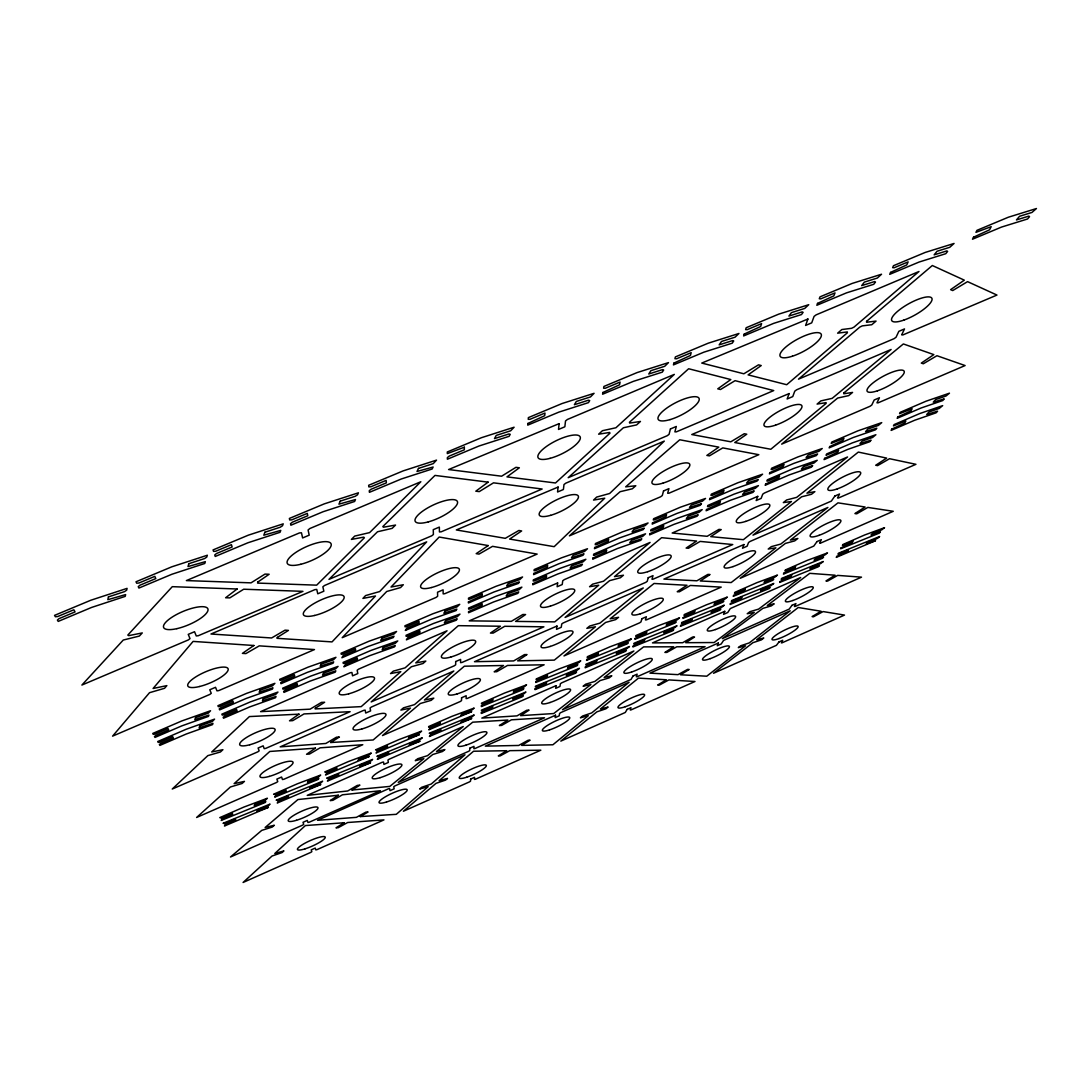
<?xml version="1.0" encoding="UTF-8"?>
<svg xmlns="http://www.w3.org/2000/svg" width="1091" height="1091" viewBox="0 0 1091 1091"><rect width="100%" height="100%" fill="white"/><g stroke="black" fill="none" stroke-linecap="round" stroke-linejoin="round"><path stroke-width="1.5" d="M455.683 661.555L455.683 664.787L454.279 665.796L371.185 701.922L411.389 666.737L423.035 663.505L425.831 661.064L415.766 662.905L458.343 625.661L500.428 626.234L490.445 633.066L493.2 633.08L504.724 626.289L543.904 626.82L461.97 662.455L460.579 662.66L460.607 659.414L455.683 661.555M843.752 393.033L843.752 393.769L852.576 392.419L848.689 395.61L837.643 398.065L781.674 444.132L869.977 406.302L871.764 405.047L874.205 399.988L879.428 397.751L876.959 402.811L878.146 402.811L965.099 365.553L936.937 355.707L923.313 363.767L921.309 363.098L933.828 354.616L903.362 343.951L843.752 393.033M464.357 447.215L464.33 449.792L449.233 456.106L447.351 457.62L447.378 459.243L478.881 446.055L509.102 436.332L510.22 434.3L508.924 433.973L494.509 438.596L496.214 435.418L510.67 430.781L514.106 427.222L481.417 437.709L447.31 451.96L447.324 453.611L464.357 447.215M461.575 697.763L461.534 700.599L460.225 701.527L382.477 735.566L420.321 703.504L431.177 700.34L433.809 698.131L424.44 700.013L464.371 666.192L503.51 665.51L494.182 671.77L496.746 671.715L507.52 665.442L544.15 664.787L467.412 698.376L466.116 698.595L466.171 695.744L461.575 697.763M468.448 601.891L468.421 602.982L493.964 591.99L518.457 583.385L519.384 581.953L506.647 585.922L508.065 583.685L519.766 579.58L522.575 576.975L496.119 586.262L468.516 598.127L468.503 599.218L470.016 599.054L482.277 593.777L482.208 595.495L468.448 601.891M468.571 611.696L468.544 612.76L493.705 601.918L517.843 593.381L518.743 591.977L506.197 595.931L507.601 593.749L519.125 589.685L521.893 587.135L495.832 596.327L468.639 608.042L468.625 609.105L470.126 608.928L482.181 603.732L482.113 605.396L468.571 611.696M469.812 748.194L469.744 750.54L468.544 751.358L398.256 782.424L432.759 754.508L442.523 751.494L444.91 749.558L436.509 751.481L472.717 722.187L507.847 720.033L499.392 725.542L501.696 725.392L511.447 719.815L544.518 717.783L475.062 748.481L473.889 748.712L473.971 746.353L469.812 748.194M470.616 779.083L470.548 781.156L469.43 781.906L403.397 811.24L435.991 783.365L445.537 780.106L447.528 778.415L439.114 780.692L473.549 751.235L506.756 750.717L498.314 755.899L500.237 755.858L509.756 750.663L540.836 750.185L475.54 779.192L474.449 779.424L474.53 777.337L470.616 779.083M866.595 321.34L866.554 322.24L876.059 321.095L871.777 324.723L862.272 325.882L859.858 327.055L798.489 379.163L894.102 338.66L896.052 337.242L898.848 331.323L904.507 328.923L901.671 334.855L902.925 334.91L996.956 295.061L967.567 281.642L952.702 290.574L950.602 289.661L964.321 280.155L932.328 265.522L866.595 321.34M481.404 705.809L481.376 706.573L523.08 689.607L523.857 688.544L513.247 692.158L514.447 690.508L524.198 686.866L526.544 684.862L504.519 693.071L481.54 703.149L481.499 703.927L482.754 703.709L492.955 699.236L492.873 700.436L481.404 705.809M481.349 712.709L481.308 713.459L522.507 696.672L523.271 695.622L512.797 699.208L513.97 697.585L523.612 693.985L525.93 692.021L481.472 710.118L481.431 710.882L482.686 710.65L492.75 706.232L492.682 707.404L481.349 712.709M527.88 423.472L527.73 425.149L558.865 412.125L588.444 402.647L589.699 400.561L588.513 400.192L574.398 404.706L576.321 401.447L590.476 396.933L594.077 393.319L562.083 403.52L528.385 417.608L528.235 419.312L530.049 419.285L544.995 413.039L544.709 415.698L527.88 423.472M559.138 423.635L558.51 429.459L564.852 426.786L565.52 420.949L567.443 419.449L674.32 374.39L615.91 427.767L602.423 430.713L598.632 434.191L609.651 432.459L609.937 433.222L555.496 482.986L506.974 476.876L519.343 467.794L515.948 467.33L501.601 476.208L448.592 469.539L559.138 423.635M558.101 487.063L557.556 492L563.406 489.504L563.979 484.554L565.738 483.204L664.296 441.091L609.624 493.5L596.654 497.087L593.545 500.073L604.728 498.192L554.16 546.673L509.62 539.063L521.634 530.962L518.893 530.471L505.269 538.327L456.324 529.953L558.101 487.063M533.731 573.498L533.608 574.63L558.906 563.747L582.976 555.305L583.985 553.833L571.52 557.706L573.089 555.414L584.585 551.391L587.504 548.746L561.51 557.828L534.181 569.584L534.045 570.716L535.517 570.579L547.641 565.356L547.409 567.143L533.731 573.498M532.885 583.671L532.763 584.776L557.692 574.03L581.408 565.67L582.403 564.238L570.129 568.084L571.657 565.847L583.003 561.851L585.867 559.274L560.256 568.275L533.322 579.88L533.199 580.985L534.631 580.835L546.591 575.68L546.359 577.412L532.885 583.671M557.637 582.962L557.133 586.753L562.233 584.544L562.751 580.739L564.279 579.635L650.086 542.432L603.528 581.23L592.604 584.176L589.563 586.713L598.741 585.212L554.76 621.87L515.579 621.406L525.589 614.547L522.862 614.492L511.284 621.352L469.198 620.861L557.637 582.962M535.858 681.698L535.749 682.489L576.989 665.728L577.835 664.651L567.402 668.183L568.697 666.478L578.325 662.905L580.739 660.873L559.028 668.947L536.24 678.943L536.117 679.748L537.345 679.543L547.464 675.111L547.273 676.365L535.858 681.698M535.122 688.885L535.013 689.648L575.762 673.065L576.58 671.988L566.284 675.506L567.565 673.843L577.057 670.297L579.457 668.306L535.49 686.184L535.381 686.975L536.581 686.771L546.577 682.38L546.386 683.607L535.122 688.885M556.969 626.057L556.505 629.371L561.251 627.284L561.742 623.97L563.174 622.961L643.267 587.967L599.914 623.138L589.685 626.043L586.835 628.361L595.441 626.766L554.31 660.123L517.666 660.846L527.021 654.559L524.485 654.6L513.656 660.928L474.49 661.692L556.969 626.057M555.537 715.219L555.169 717.633L559.219 715.832L559.601 713.405L560.815 712.587L629.125 682.243L591.704 712.928L582.58 716.023L580.426 717.796L588.322 715.71L552.892 744.771L521.675 745.385L530.103 740.203L528.208 740.23L518.675 745.453L485.331 746.121L555.537 715.219M556.083 685.639L555.674 688.353L559.956 686.457L560.392 683.743L561.674 682.857L633.885 651L594.909 681.411L585.649 684.221L583.099 686.225L590.872 684.562L553.723 713.541L520.612 715.641L529.067 710.118L526.776 710.255L516.998 715.873L481.827 718.096L556.083 685.639M602.873 392.501L602.587 394.233L633.339 381.373L662.292 372.14L663.683 370.013L662.578 369.604L648.763 374.008L650.891 370.681L664.733 366.276L668.483 362.621L637.171 372.549L603.896 386.459L603.596 388.219L605.314 388.232L620.083 382.055L619.565 384.796L602.873 392.501M594.677 547.546L594.459 548.705L619.497 537.931L643.158 529.653L644.249 528.167L632.057 531.931L633.748 529.585L645.054 525.644L648.068 522.971L622.525 531.862L595.468 543.509L595.236 544.682L596.641 544.559L608.642 539.39L608.26 541.218L594.677 547.546M592.945 558.06L592.727 559.178L617.397 548.541L640.717 540.345L641.808 538.886L629.78 542.622L631.444 540.345L642.585 536.431L645.545 533.813L620.37 542.65L593.709 554.133L593.477 555.278L594.868 555.142L606.705 550.041L606.323 551.828L592.945 558.06M237.129 588.99L225.619 597.759L229.819 597.882L243.702 589.222L302.943 591.349L198.262 635.726L196.271 635.958L194.539 631.716L188.238 634.376L189.998 638.603L188.429 639.885L81.893 685.053L123.269 640.035L139.362 636.067L142.28 632.93L128.683 635.644L127.811 635.085L172.296 586.672L237.129 588.99M586.753 659.55L586.576 660.369L627.366 643.813L628.266 642.694L618.024 646.158L619.415 644.426L628.88 640.908L631.375 638.849L609.978 646.786L587.367 656.7L587.19 657.532L588.376 657.341L598.4 652.95L598.1 654.245L586.753 659.55M585.403 666.969L585.226 667.774L625.511 651.368L626.398 650.277L616.279 653.714L617.656 652.023L627.011 648.531L629.466 646.513L586.003 664.187L585.826 665.005L586.985 664.814L596.9 660.464L596.613 661.719L585.403 666.969M108.445 596.886L107.832 599.695L125.629 594.581L125.22 596.382L91.685 607.401L58.218 621.406L57.4 620.056L59.037 618.624L75.061 611.915L73.847 609.787L57.755 616.51L55.382 616.742L54.55 615.379L90.798 600.241L127.102 588.363L126.679 590.176L124.483 591.636L108.445 596.886M257.79 582.076L257.571 583.085L316.663 585.158L364.367 537.808L363.767 537.14L351.397 539.418L354.711 536.09L369.604 532.613L420.84 481.745L309.844 528.535L308.085 529.994L309.203 535.163L302.616 537.945L301.457 532.79L299.411 532.94L186.37 580.589L251.025 582.853L264.99 574.098L269.136 574.261L257.79 582.076M673.883 363.126L673.447 364.899L703.845 352.188L732.225 343.174L733.725 341.006L732.716 340.569L719.174 344.865L721.492 341.469L735.061 337.187L738.948 333.478L708.277 343.174L675.37 356.921L674.934 358.721L676.57 358.762L691.176 352.666L690.439 355.475L673.883 363.126M670.433 428.954L669.056 434.341L667.215 435.718L568.193 477.694L623.384 427.767L636.599 424.917L640.458 421.453L629.698 423.076L629.439 422.285L688.639 368.744L730.793 379.559L717.755 388.846L720.496 389.514L735.075 380.664L773.724 390.578L676.365 431.845L674.879 431.872L676.297 426.472L670.433 428.954M652.513 522.875L652.2 524.075L677.006 513.397L700.272 505.283L701.458 503.756L689.498 507.424L691.312 505.038L702.44 501.164L705.536 498.451L680.416 507.192L653.618 518.716L653.291 519.93L654.641 519.821L666.546 514.707L666.015 516.589L652.513 522.875M649.936 533.69L649.636 534.863L674.088 524.321L697.026 516.275L698.185 514.775L686.389 518.43L688.176 516.111L699.14 512.265L702.195 509.62L677.429 518.28L651.013 529.653L650.7 530.84L652.023 530.717L663.751 525.671L663.233 527.499L649.936 533.69M663.533 490.95L662.292 495.546L660.614 496.787L569.393 535.858L620.124 491.7L632.275 488.809L635.808 485.754L625.675 486.859L679.761 439.768L718.805 447.146L706.859 455.424L709.409 455.874L722.774 447.896L758.831 454.702L669.042 493.173L667.665 493.255L668.919 488.645L663.533 490.95M648.231 577.712L647.222 581.339L645.749 582.376L565.083 617.438L609.624 580.644L620.37 577.766L623.452 575.216L614.478 576.621L661.61 537.686L696.59 541.054L686.13 548.064L688.421 548.268L700.163 541.409L732.757 544.545L653.209 579.13L651.982 579.266L653.004 575.639L648.231 577.712M635.139 638.467L634.907 639.312L675.247 622.934L676.202 621.802L666.137 625.184L667.61 623.425L676.952 619.961L679.516 617.874L658.405 625.688L635.985 635.535L635.739 636.38L636.871 636.217L646.827 631.853L646.431 633.189L635.139 638.467M633.203 646.117L632.957 646.949L672.82 630.721L673.761 629.616L663.819 632.985L665.265 631.253L674.497 627.816L677.02 625.77L634.021 643.254L633.776 644.085L634.907 643.922L644.74 639.599L644.345 640.894L633.203 646.117M641.89 618.72L640.976 621.897L639.585 622.852L563.979 655.95L605.628 622.443L615.679 619.606L618.57 617.301L610.155 618.802L654.041 583.48L686.989 585.267L677.238 591.69L679.393 591.786L690.371 585.458L721.219 587.122L646.581 619.797L645.436 619.947L646.363 616.756L641.89 618.72M188.838 563.692L187.993 566.57L205.353 561.647L204.781 563.488L171.955 574.234L138.912 588.063L138.257 586.658L139.962 585.199L155.781 578.585L154.827 576.362L138.952 583.003L136.675 583.194L136.007 581.776L171.805 566.815L207.331 555.237L206.744 557.106L204.535 558.578L188.838 563.692M633.066 675.956L631.021 679.434L562.492 709.709L600.091 680.593L609.201 677.852L611.806 675.834L604.169 677.429L643.608 646.881L673.679 646.799L664.883 652.432L666.874 652.418L676.761 646.786L705.1 646.704L637.362 676.625L636.312 676.802L637.117 674.17L633.066 675.956M627.161 709.355L625.266 712.478L560.815 741.116L596.913 711.823L605.914 708.795L608.11 707.023L600.364 709.027L638.48 678.111L666.356 679.775L657.655 685.053L659.264 685.148L668.865 679.925L694.981 681.493L631.239 709.818L630.243 710.009L630.98 707.664L627.161 709.355M744.212 334.091L743.653 335.933L773.696 323.359L801.49 314.563L803.112 312.353L802.185 311.89L788.929 316.076L791.425 312.626L804.708 308.439L808.731 304.703L778.688 314.153L746.176 327.736L745.603 329.591L747.158 329.659L761.586 323.632L760.645 326.509L744.212 334.091M709.941 498.423L709.532 499.664L734.107 489.082L756.99 481.131L758.245 479.576L746.53 483.149L748.467 480.708L759.404 476.917L762.595 474.176L737.898 482.74L711.346 494.155L710.937 495.409L712.232 495.328L724.015 490.254L723.347 492.191L709.941 498.423M706.532 509.552L706.136 510.752L730.356 500.305L752.94 492.409L754.167 490.895L742.603 494.455L744.512 492.082L755.299 488.318L758.436 485.631L734.079 494.141L707.909 505.406L707.513 506.619L708.782 506.524L720.401 501.519L719.746 503.401L706.532 509.552M298.975 714.169L289.51 720.81L292.743 720.633L304.034 713.923L350.129 711.687L265.754 748.371L264.186 748.658L263.163 745.835L258.09 748.031L259.153 750.84L257.844 751.822L172.255 789.025L207.836 755.627L220.437 751.985L222.919 749.681L211.709 751.972L249.416 716.569L298.975 714.169M315.394 708.223L315.163 708.918L361.216 706.627L400.806 671.647L390.537 673.583L393.278 671.156L405.116 667.842L447.037 630.789L358.612 669.138L357.18 670.215L357.793 673.556L352.557 675.834L351.902 672.492L350.306 672.724L260.585 711.632L310.103 709.164L321.436 702.399L324.641 702.249L315.394 708.223M683.266 617.533L682.952 618.406L722.869 602.218L723.878 601.059L713.978 604.373L715.532 602.587L724.751 599.177L727.37 597.063L706.573 604.755L684.316 614.519L684.016 615.392L685.107 615.242L694.981 610.905L694.49 612.283L683.266 617.533M680.729 625.416L680.443 626.261L719.883 610.224L720.865 609.092L711.087 612.392L712.614 610.633L721.724 607.251L724.315 605.178L681.766 622.47L681.466 623.329L682.557 623.166L692.308 618.883L691.83 620.22L680.729 625.416M195.534 717.687L194.825 719.651L208.913 715.123L208.449 716.392L181.802 725.883L154.977 737.421L154.486 736.534L155.863 735.443L168.696 729.92L167.959 728.515L155.086 734.052L153.258 734.338L152.754 733.438L181.747 720.974L210.549 710.746L208.272 713.146L195.534 717.687M264.881 532.231L263.817 535.19L280.755 530.403L280.06 532.299L247.889 542.786L215.241 556.451L214.75 554.992L216.495 553.519L232.124 546.986L231.428 544.668L215.732 551.228L213.55 551.391L213.059 549.919L248.421 535.135L283.224 523.844L282.501 525.753L280.264 527.226L264.881 532.231M807.913 319.008L805.608 325.432L811.718 322.854L814.063 316.417L816.123 314.863L918.99 271.495L854.008 327.109L851.58 328.309L841.857 329.537L837.629 333.178L847.352 331.923L847.352 332.81L786.706 384.714L748.112 374.881L761.218 365.553L758.531 364.83L743.844 373.79L701.758 363.071L807.913 319.008M199.803 725.951L199.108 727.874L212.963 723.388L212.5 724.629L186.275 734.011L159.872 745.398L159.381 744.526L160.745 743.462L173.387 738.021L172.664 736.657L159.995 742.112L158.195 742.398L157.704 741.525L186.247 729.238L214.586 719.119L212.336 721.478L199.803 725.951M789.134 393.565L787.143 398.979L792.748 396.592L794.78 391.151L796.648 389.787L891.115 349.475L832.174 398.351L820.923 400.888L817.077 404.093L826.105 402.647L826.132 403.37L770.819 449.26L734.775 442.537L746.762 434.218L744.267 433.727L730.806 441.8L691.776 434.532L789.134 393.565M315.449 748.153L306.557 754.263L309.544 754.031L320.113 747.826L362.785 744.73L283.919 779.247L282.474 779.533L281.601 777.051L276.869 779.11L277.769 781.592L276.528 782.479L196.612 817.473L230.419 786.979L242.107 783.474L244.466 781.374L234.101 783.665L269.791 751.467L315.449 748.153M330.737 742.507L373.163 739.971L410.434 708.1L400.888 710.077L403.465 707.854L414.485 704.636L453.829 671.006L371.431 706.995L370.081 707.977L370.599 710.896L365.703 713.037L365.171 710.118L363.698 710.364L280.182 746.858L325.827 743.476L336.437 737.216L339.396 737.011L330.737 742.507M817.541 303.393L816.845 305.275L846.534 292.852L873.755 284.287L875.5 282.037L874.655 281.546L861.672 285.624L864.372 282.105L877.382 278.028L881.542 274.236L852.126 283.442L819.996 296.861L819.273 298.77L820.746 298.866L835.01 292.906L833.851 295.866L817.541 303.393M757.768 496.35L756.186 500.551L761.123 498.41L762.732 494.196L764.355 493.05L847.557 456.979L796.703 497.36L786.652 499.951L783.324 502.596L791.452 501.519L743.366 539.69L710.746 536.636L721.219 529.612L718.969 529.38L707.159 536.308L672.165 533.022L757.768 496.35M743.926 544.532L742.507 548.214L747.13 546.196L748.562 542.5L750.062 541.463L827.905 507.451L780.761 544.054L771.31 546.646L768.214 549.046L775.906 547.832L731.175 582.553L700.272 580.971L710.05 574.521L707.909 574.398L696.89 580.794L663.901 579.103L743.926 544.532M724.765 611.328L723.578 614.342L727.752 612.501L730.302 608.56L800.671 577.507L758.6 609.119L749.981 611.656L747.212 613.742L754.249 612.392L714.128 642.531L685.734 642.694L694.531 637.049L692.58 637.049L682.639 642.722L652.5 642.899L724.765 611.328M769.932 472.608L769.428 473.876L793.771 463.402L816.259 455.602L817.595 454.006L806.126 457.484L808.199 455.002L818.946 451.292L822.232 448.51L797.957 456.911L771.664 468.216L771.146 469.498L772.387 469.43L784.061 464.411L783.243 466.403L769.932 472.608M765.664 484.049L765.186 485.277L789.175 474.94L811.377 467.193L812.686 465.652L801.367 469.116L803.385 466.703L813.995 463.007L817.227 460.293L793.28 468.625L767.355 479.795L766.864 481.036L768.078 480.967L779.588 476.003L778.797 477.94L765.664 484.049M718.328 643.035L717.264 645.736L721.219 643.976L723.578 640.417L790.225 610.81L749.285 642.899L740.68 645.763L738.321 647.618L745.562 645.804L706.763 676.202L680.498 674.784L689.185 669.492L687.589 669.397L677.975 674.647L649.936 673.133L718.328 643.035M733.602 595.441L733.234 596.341L772.701 580.33L773.764 579.157L764.041 582.403L765.691 580.562L774.774 577.207L777.46 575.08L756.949 582.649L734.884 592.331L734.502 593.231L745.371 588.799L744.771 590.217L733.602 595.441M730.465 603.555L730.111 604.428L769.114 588.567L770.164 587.422L760.55 590.654L762.173 588.854L771.16 585.526L773.805 583.426L731.72 600.514L731.352 601.4L742.085 597.009L741.498 598.386L730.465 603.555M259.999 690.221L259.153 692.253L272.955 687.835L272.395 689.144L246.198 698.445L219.659 709.873L219.264 708.932L220.682 707.841L233.379 702.372L232.806 700.899L220.068 706.382L218.309 706.641L217.914 705.7L246.607 693.358L274.905 683.334L272.532 685.789L259.999 690.221M340.228 501.137L338.946 504.165L355.475 499.542L354.63 501.478L323.127 511.72L290.861 525.221L290.533 523.707L292.32 522.221L307.771 515.757L307.307 513.37L291.802 519.848L289.715 519.984L289.374 518.443L324.313 503.851L358.407 492.818L357.548 494.782L355.298 496.255L340.228 501.137M263.286 698.867L262.44 700.845L276.023 696.467L275.45 697.735L249.675 706.941L223.532 718.219L223.164 717.305L224.555 716.228L237.061 710.841L236.515 709.409L223.969 714.81L222.237 715.082L221.855 714.169L250.112 702.004L277.96 692.076L275.6 694.476L263.286 698.867M253.876 645.49L242.407 653.386L245.87 653.591L259.276 645.858L314.467 649.568L218.786 690.589L216.973 690.848L215.527 687.303L209.772 689.771L211.259 693.303L209.813 694.435L112.578 736.139L149.522 692.69L164.55 688.298L166.855 685.625L153.095 688.476L193.107 641.413L253.876 645.49M277.373 637.389L276.964 638.317L332.032 641.903L375.468 596L362.921 598.413L365.58 595.577L379.668 591.554L426.69 541.859L324.477 585.526L322.868 586.822L323.836 591.213L317.767 593.804L316.758 589.426L314.89 589.631L210.972 634.021L271.591 637.976L285.037 630.162L288.433 630.407L277.373 637.389M338.305 795.244L330.218 800.603L332.878 800.317L342.451 794.793L380.445 790.73L309.244 822.205L307.948 822.478L307.294 820.432L303.025 822.314L303.707 824.36L302.575 825.151L230.515 856.994L261.745 830.387L272.177 827.087L274.346 825.246L265.127 827.496L297.925 799.553L338.305 795.244M352.038 790.007L389.828 786.406L423.84 758.668L415.289 760.659L417.635 758.736L427.536 755.654L463.239 726.538L389.16 759.213L387.946 760.072L388.328 762.459L383.923 764.409L383.527 762.023L382.218 762.282L307.239 795.366L347.661 790.989L357.262 785.425L359.894 785.152L352.038 790.007M890.57 272.409L889.724 274.332L919.086 262.045L945.761 253.698L947.615 251.407L946.852 250.889L934.141 254.858L937.019 251.271L949.77 247.302L954.066 243.457L925.263 252.416L893.488 265.699L892.629 267.65L894.02 267.786L908.121 261.895L906.757 264.922L890.57 272.409M488.127 482.154L475.812 491.195L479.263 491.605L493.514 482.836L542.145 489.013L441.173 531.808L439.441 531.944L439.346 527.089L433.263 529.667L433.4 534.495L431.695 535.831L328.964 579.376L377.513 531.767L392.133 528.371L395.542 525.057L383.405 527.226L382.846 526.544L434.995 475.417L488.127 482.154M824.66 458.343L824.073 459.611L847.857 449.356L869.691 441.76L871.082 440.191L859.994 443.56L862.135 441.091L872.568 437.477L875.896 434.723L852.344 442.891L826.651 453.951L826.064 455.233L838.638 450.269L837.711 452.26L824.66 458.343M829.76 446.56L829.16 447.869L853.285 437.491L875.405 429.84L876.823 428.231L865.586 431.6L867.781 429.077L878.35 425.435L881.733 422.626L857.867 430.85L831.806 442.046L831.206 443.369L843.957 438.35L843.002 440.396L829.76 446.56M783.87 573.17L783.433 574.098L822.478 558.278L823.61 557.078L814.05 560.242L815.795 558.374L824.741 555.074L827.496 552.919L807.272 560.365L785.37 569.979L784.934 570.907L795.68 566.515L794.984 567.975L783.87 573.17M780.133 581.53L779.71 582.43L818.318 566.747L819.423 565.574L809.958 568.738L811.677 566.911L820.541 563.624L823.255 561.51L781.606 578.407L781.183 579.321L791.807 574.971L791.111 576.389L780.133 581.53M321.149 664.146L320.154 666.219L333.682 661.923L333.028 663.246L307.267 672.383L280.987 683.689L280.701 682.721L282.146 681.616L294.72 676.202L294.311 674.674L281.696 680.088L279.992 680.334L279.705 679.352L308.126 667.133L335.96 657.3L333.464 659.782L321.149 664.146M254.939 804.04L254.244 805.513L265.795 801.503L265.331 802.444L221.241 820.418L222.1 818.932L232.71 814.281L232.219 813.3L221.596 817.95L219.796 817.623L243.743 807.122L267.39 798.244L265.413 800.112L254.939 804.04M418.508 468.38L417.021 471.476L433.127 467.016L432.145 469.007L401.297 478.99L369.426 492.327L369.249 490.745L371.09 489.245L386.35 482.863L386.132 480.381L370.831 486.791L368.826 486.886L368.663 485.29L403.165 470.876L436.536 460.116L433.263 463.62L418.508 468.38M323.495 673.133L322.513 675.165L335.823 670.897L335.182 672.192L309.817 681.234L283.933 692.39L283.646 691.449L285.078 690.358L297.461 685.025L297.066 683.539L284.642 688.885L282.964 689.13L282.692 688.189L310.676 676.134L338.074 666.396L335.619 668.824L323.495 673.133M257.749 809.836L257.053 811.268L268.454 807.313L224.473 826.01L225.332 824.551L235.792 819.955L235.329 818.986L224.841 823.596L223.069 823.282L270.036 804.108L268.086 805.949L257.749 809.836M834.874 496.023L831.369 501.083L752.981 535.149L801.626 496.8L811.499 494.278L814.868 491.632L806.945 493.187L858.331 452.083L886.642 458.097L875.732 465.257L877.587 465.625L889.533 458.711L915.935 464.316L838.611 497.932L837.547 498.001L839.524 494.005L834.874 496.023M816.995 541.586L813.791 546.073L740.189 578.298L785.425 543.4L794.725 540.877L797.862 538.477L790.375 540.1L837.983 502.856L865.095 507.001L854.935 513.561L856.721 513.82L867.863 507.424L893.256 511.297L820.596 543.1L819.586 543.195L821.346 539.677L816.995 541.586M973.499 237.224L972.504 239.215L1001.511 227.078L1027.545 218.991L1029.536 216.659L1028.868 216.086L1016.457 219.946L1019.553 216.277L1031.991 212.431L1036.45 208.531L1008.329 217.232L976.963 230.337L975.954 232.342L991.173 226.683L989.564 229.819L973.499 237.224M791.984 605.328L789.202 609.105L722.31 638.658L762.868 608.369L771.364 605.873L774.174 603.787L767.328 605.464L809.781 573.334L835.065 575.202L825.955 580.957L827.619 581.067L837.67 575.393L861.508 577.153L795.394 606.364L794.453 606.501L795.953 603.582L791.984 605.328M779.001 641.931L776.437 645.313L713.514 673.27L752.899 642.694L761.382 639.885L763.782 638.03L756.677 639.762L798.23 607.496L821.046 611.233L812.127 616.592L813.45 616.797L823.105 611.574L844.502 615.079L782.261 642.722L781.374 642.872L782.724 640.281L779.001 641.931M897.866 416.953L897.17 418.289L921.036 408.02L942.733 400.547L944.233 398.897L933.269 402.156L935.614 399.579L945.979 396.019L949.47 393.169L926.054 401.202L900.28 412.289L899.57 413.653L912.131 408.716L911.012 410.816L897.866 416.953M891.811 429.09L891.129 430.4L914.667 420.253L936.078 412.821L937.564 411.212L926.736 414.471L929.027 411.962L939.256 408.429L942.679 405.634L919.577 413.625L894.143 424.576L893.461 425.885L905.857 421.003L904.78 423.049L891.811 429.09M381.864 638.303L380.732 640.417L394.001 636.23L393.251 637.594L367.912 646.554L341.892 657.75L343.174 655.623L355.639 650.263L355.38 648.681L342.888 654.055L341.251 654.273L341.06 653.25L369.194 641.153L396.565 631.498L393.974 634.021L381.864 638.303M308.289 780.829L307.485 782.329L318.831 778.415L318.313 779.383L274.727 797.139L275.682 795.612L286.197 791.002L285.828 789.966L275.3 794.589L273.623 794.221L297.352 783.802L320.672 775.074L318.613 776.956L308.289 780.829M836.77 556.437L836.265 557.365L875.568 540.686L866.309 543.768C869.445 539.404 876.291 540.727 879.619 536.527L838.488 553.205L837.983 554.146L848.484 549.864L847.68 551.323L836.77 556.437M841.175 547.805L840.67 548.759L879.237 533.144L880.423 531.917L871.054 535.013L872.895 533.104L881.719 529.858L884.542 527.676L864.645 534.985L842.934 544.504L842.429 545.473L853.039 541.136L852.221 542.636L841.175 547.805M383.282 647.631L382.164 649.704L395.228 645.545L394.492 646.881L369.535 655.746L343.897 666.806L345.179 664.719L357.453 659.441L357.207 657.887L344.906 663.192L343.283 663.423L343.106 662.428L370.817 650.495L397.765 640.935L395.215 643.404L383.282 647.631M310.403 786.897L309.612 788.37L320.822 784.484L277.264 803.003L278.219 801.503L288.597 796.948L288.242 795.939L277.85 800.508L276.187 800.153L322.636 781.197L320.604 783.065L310.403 786.897M445.128 611.069L443.86 613.251L456.843 609.16L456.011 610.565L431.109 619.347L405.32 630.434L406.752 628.266L419.08 622.961L418.999 621.297L406.629 626.616L405.047 626.82L404.966 625.757L432.827 613.783L459.734 604.319L457.034 606.882L445.128 611.069M358.966 758.75L358.066 760.291L369.235 756.445L325.541 774.992L326.591 773.437L337.01 768.855L336.764 767.778L326.304 772.373L324.75 771.951L348.288 761.613L371.281 753.022L369.153 754.931L358.966 758.75M445.592 620.765L444.337 622.893L457.143 618.842L456.311 620.206L431.777 628.907L406.384 639.844L407.789 637.717L419.94 632.48L419.858 630.884L407.679 636.135L406.125 636.326L406.043 635.303L433.482 623.479L459.979 614.11L457.32 616.62L445.592 620.765M360.453 765.064L359.553 766.578L370.585 762.759L327.436 781.101L328.473 779.574L338.769 775.06L338.524 774.01L328.2 778.538L326.659 778.128L372.604 759.404L370.504 761.286L360.453 765.064M488.209 545.568L476.194 553.642L478.99 554.105L492.559 546.332L537.154 554.092L444.746 593.709L443.164 593.886L443.096 589.822L437.546 592.208L437.641 596.259L436.073 597.432L342.192 637.69L386.719 591.486L400.561 587.572L403.315 584.735L391.028 587.026L439.182 537.045L488.209 545.568M409.384 736.82L408.389 738.402L419.367 734.625L376.081 753.008L377.213 751.413L387.564 746.871L387.414 745.753L377.05 750.294L375.59 749.831L398.951 739.589L421.617 731.12L419.421 733.07L409.384 736.82M410.216 743.38L409.234 744.935L420.076 741.198L377.336 759.363L378.454 757.809L388.669 753.308L388.532 752.217L378.304 756.718L376.872 756.281L422.312 737.748L420.13 739.657L410.216 743.38M360.248 816.573L396.278 814.336L428.19 786.679L419.64 789.038L421.576 787.347L431.245 784.034L464.984 754.795L394.928 785.902L393.783 786.706L394.137 788.834L389.992 790.675L389.61 788.561L388.369 788.82L317.522 820.296L356.402 817.35L365.853 812.154L368.062 811.99L360.248 816.573M344.183 822.75L336.001 827.837L338.237 827.674L347.674 822.505L383.95 819.887L317.031 849.616L315.817 849.889L315.231 848.089L311.221 849.862L311.821 851.662L310.758 852.398L243.088 882.469L272.027 856.04L282.146 852.535L283.919 850.925L274.796 853.503L305.398 825.56L344.183 822.75M462.011 713.719L460.907 715.341L471.707 711.646L428.818 729.838L430.059 728.215L440.314 723.715L440.287 722.556L430.004 727.056L428.695 727.288L428.668 726.551L451.824 716.392L474.176 708.059L471.898 710.023L462.011 713.719M462.189 720.551L461.098 722.133L471.762 718.464L429.418 736.466L430.631 734.87L440.764 730.425L440.737 729.279L430.59 733.752L429.268 733.261L474.203 714.946L471.953 716.882L462.189 720.551M877.437 390.81A21.029 5.482 -28.5 0 0 904.248 371.513A21.029 5.482 -28.5 0 0 875.2 381.25A21.029 5.482 -28.5 0 0 877.437 390.81M663.11 483.081A21.097 5.728 -26.9 0 0 689.771 464.316A21.097 5.728 -26.9 0 0 659.782 473.658A21.097 5.728 -26.9 0 0 663.11 483.081M775.565 425.149A21.343 5.769 -27.9 0 0 801.871 405.77A21.343 5.769 -27.9 0 0 771.46 416.026A21.343 5.769 -27.9 0 0 775.565 425.149M450.869 657.027A18.833 4.596 -25.1 0 0 475.676 641.44A18.833 4.596 -25.1 0 0 449.042 649.104A18.833 4.596 -25.1 0 0 450.869 657.027M550.45 606.078A18.915 4.65 -25.8 0 0 574.712 590.095A18.915 4.65 -25.8 0 0 547.737 598.441A18.915 4.65 -25.8 0 0 550.45 606.078M249.784 744.758A19.297 4.691 -23.6 0 0 275.082 729.429A19.297 4.691 -23.6 0 0 247.234 737.025A19.297 4.691 -23.6 0 0 249.784 744.758M348.711 693.821A19.283 4.759 -24.3 0 0 374.527 678.166A19.283 4.759 -24.3 0 0 347.374 685.393A19.283 4.759 -24.3 0 0 348.711 693.821M837.356 488.863A18.465 4.296 -27.7 0 0 860.676 472.662A18.465 4.296 -27.7 0 0 834.792 481.813A18.465 4.296 -27.7 0 0 837.356 488.863M647.74 571.684A18.561 4.459 -26.4 0 0 671.088 555.824A18.561 4.459 -26.4 0 0 644.536 564.647A18.561 4.459 -26.4 0 0 647.74 571.684M745.698 521.403A18.724 4.487 -27.1 0 0 769.823 505.078A18.724 4.487 -27.1 0 0 743.694 513.697A18.724 4.487 -27.1 0 0 745.698 521.403M715.41 629.548A15.792 3.218 -26.5 0 0 735.593 616.456A15.792 3.218 -26.5 0 0 713.323 624.366A15.792 3.218 -26.5 0 0 715.41 629.548M631.607 672.015A15.697 3.191 -26 0 0 652.254 659.141A15.697 3.191 -26 0 0 630.421 666.437A15.697 3.191 -26 0 0 631.607 672.015M792.843 600.5A15.588 3.109 -26.9 0 0 813.272 587.422A15.588 3.109 -26.9 0 0 791.834 594.99A15.588 3.109 -26.9 0 0 792.843 600.5M380.063 777.692A16.242 3.368 -24.5 0 0 401.911 764.873A16.242 3.368 -24.5 0 0 379.273 771.637A16.242 3.368 -24.5 0 0 380.063 777.692M710.336 658.623A14.96 2.891 -26.4 0 0 729.388 646.39A14.96 2.891 -26.4 0 0 708.209 654.082A14.96 2.891 -26.4 0 0 710.336 658.623M625.293 706.723A14.729 2.809 -25.9 0 0 644.617 694.831A14.729 2.809 -25.9 0 0 624.093 701.881A14.729 2.809 -25.9 0 0 625.293 706.723M779.069 638.549A14.592 2.741 -26.7 0 0 798.148 626.52A14.592 2.741 -26.7 0 0 777.965 633.803A14.592 2.741 -26.7 0 0 779.069 638.549M386.5 802.008A15.397 3.028 -24.6 0 0 407.202 789.952A15.397 3.028 -24.6 0 0 385.737 796.58A15.397 3.028 -24.6 0 0 386.5 802.008M305.071 848.839A15.233 2.932 -24.1 0 0 325.241 837.152A15.233 2.932 -24.1 0 0 303.612 843.943A15.233 2.932 -24.1 0 0 305.071 848.839M549.509 729.906A15.124 2.973 -25.5 0 0 569.775 717.742A15.124 2.973 -25.5 0 0 548.896 724.506A15.124 2.973 -25.5 0 0 549.509 729.906M466.675 777.228A14.933 2.878 -25 0 0 486.354 765.459A14.933 2.878 -25 0 0 465.352 772.346A14.933 2.878 -25 0 0 466.675 777.228M296.493 820.282A16.242 3.328 -24 0 0 317.972 807.695A16.242 3.328 -24 0 0 294.843 814.704A16.242 3.328 -24 0 0 296.493 820.282M550.082 702.495A15.97 3.314 -25.5 0 0 570.538 689.58A15.97 3.314 -25.5 0 0 547.75 697.258A15.97 3.314 -25.5 0 0 550.082 702.495M465.898 745.18A15.915 3.273 -25 0 0 486.9 732.456A15.915 3.273 -25 0 0 464.493 739.575A15.915 3.273 -25 0 0 465.898 745.18M733.029 566.597A17.497 3.928 -26.9 0 0 755.49 551.651A17.497 3.928 -26.9 0 0 730.97 560.01A17.497 3.928 -26.9 0 0 733.029 566.597M640.362 613.797A17.361 3.9 -26.2 0 0 663.26 599.177A17.361 3.9 -26.2 0 0 639.19 606.841A17.361 3.9 -26.2 0 0 640.362 613.797M819.15 535.299A17.251 3.778 -27.3 0 0 840.847 520.489A17.251 3.778 -27.3 0 0 816.491 529.312A17.251 3.778 -27.3 0 0 819.15 535.299M361.83 728.965A18.002 4.146 -24.4 0 0 385.996 714.51A18.002 4.146 -24.4 0 0 360.739 721.587A18.002 4.146 -24.4 0 0 361.83 728.965M269.327 776.397A18.015 4.091 -23.8 0 0 293.029 762.227A18.015 4.091 -23.8 0 0 267.172 769.605A18.015 4.091 -23.8 0 0 269.327 776.397M550.287 646.418A17.674 4.064 -25.7 0 0 572.952 631.744A17.674 4.064 -25.7 0 0 547.723 639.858A17.674 4.064 -25.7 0 0 550.287 646.418M457.143 693.903A17.62 4.009 -25 0 0 480.354 679.529A17.62 4.009 -25 0 0 455.493 687.003A17.62 4.009 -25 0 0 457.143 693.903M792.421 356.198A23.306 6.805 -28.4 0 0 821.264 334.364A23.306 6.805 -28.4 0 0 788.288 345.042A23.306 6.805 -28.4 0 0 792.421 356.198M670.051 419.612A22.979 6.778 -27.3 0 0 699.14 398.583A22.979 6.778 -27.3 0 0 666.587 408.211A22.979 6.778 -27.3 0 0 670.051 419.612M903.948 320.072A22.966 6.437 -29.2 0 0 931.919 298.375A22.966 6.437 -29.2 0 0 899.489 309.803A22.966 6.437 -29.2 0 0 903.948 320.072M300.775 564.279A23.988 7.392 -24.1 0 0 331.064 543.768A23.988 7.392 -24.1 0 0 295.62 552.564A23.988 7.392 -24.1 0 0 300.775 564.279M314.617 615.46A22.202 6.314 -24.1 0 0 344.142 596.941A22.202 6.314 -24.1 0 0 312.49 604.441A22.202 6.314 -24.1 0 0 314.617 615.46M199.721 686.471A21.888 6.001 -23.2 0 0 228.101 668.769A21.888 6.001 -23.2 0 0 196.066 676.72A21.888 6.001 -23.2 0 0 199.721 686.471M550.56 515.347A21.711 6.123 -26.1 0 0 578.38 496.269A21.711 6.123 -26.1 0 0 547.409 505.106A21.711 6.123 -26.1 0 0 550.56 515.347M431.49 587.531A21.261 5.85 -25.1 0 0 459.393 569.475A21.261 5.85 -25.1 0 0 429.172 577.439A21.261 5.85 -25.1 0 0 431.49 587.531M176.837 628.661A24.016 7.242 -22.9 0 0 207.89 608.873A24.016 7.242 -22.9 0 0 172.46 616.906A24.016 7.242 -22.9 0 0 176.837 628.661M550.123 458.329A23.484 7.146 -26.4 0 0 580.289 437.218A23.484 7.146 -26.4 0 0 546.864 446.164A23.484 7.146 -26.4 0 0 550.123 458.329M428.313 521.88A23.334 7.064 -25.2 0 0 457.374 501.451A23.334 7.064 -25.2 0 0 423.117 510.82A23.334 7.064 -25.2 0 0 428.313 521.88"/></g></svg>
